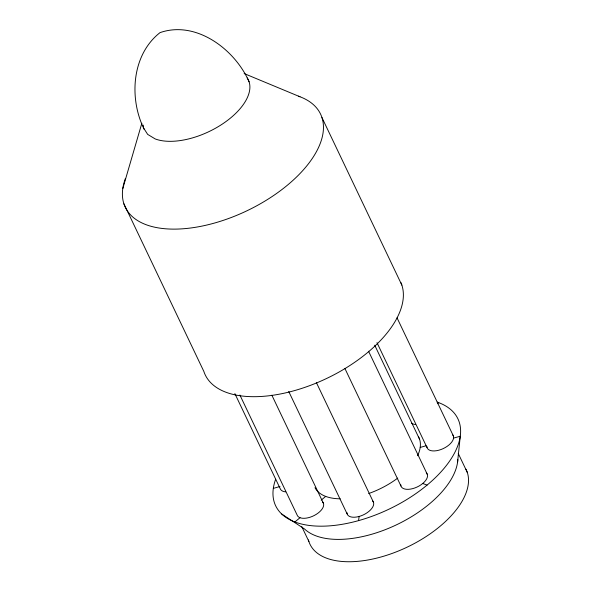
<?xml version="1.0" encoding="UTF-8"?>
<svg xmlns="http://www.w3.org/2000/svg" width="591" height="591" viewBox="0 0 591 591"><rect width="100%" height="100%" fill="white"/><g stroke="black" fill="none" stroke-linecap="round" stroke-linejoin="round"><path stroke-width="0.89" d="M457.56 462.31L460.256 436.239L453.578 438.101M358.552 520.619L359.143 516.453M122.78 188.618L141.847 123.26M294.879 521.971L300.014 517.709M321.201 500.134L325.7 496.403M437.421 403.712L438.707 402.641M273.323 488.373L280.001 486.511M420.201 447.417L426.037 445.784M422.75 483.482L427.057 485.108M244.142 73.55L299.977 96.761M281.73 514.037L304.535 528.989A86.545 44.443 -25.5 0 0 393.569 526.167A86.545 44.443 -25.5 0 0 457.826 459.554M249.092 81.817C235.026 49.511 196.168 20.028 160.013 32.631C131.52 54.911 128.904 98.771 144.256 129.488M321.94 117.543L401.865 285.106M397.034 317.84L453.43 436.077M458.239 453.445L467.311 472.475M376.984 342.669L427.027 447.579M374.716 345.21L419.595 439.298M368.562 351.239L427.345 474.47M344.945 368.577L400.942 485.979M316.333 382.473L373.519 502.372M288.733 391.478L347.116 513.875M271.86 395.194L323.491 503.436M239.894 395.039L297.081 514.938A14.428 7.41 -25.5 0 0 314.309 515.463A14.428 7.41 -25.5 0 0 322.435 501.796M301.787 526.618L308.894 541.511M234.878 393.621L280.149 488.543A14.428 7.41 -25.5 0 0 285.66 491.867M123.911 203.836L203.836 371.399A108.183 55.554 -25.5 0 0 322.656 380.308A108.183 55.554 -25.5 0 0 400.897 282.564M143.273 125.137L143.473 127.841L147.676 134.393L155.189 138.929A57.696 29.631 -25.5 0 0 222.386 124.036A57.696 29.631 -25.5 0 0 247.186 77.953M465.944 469.18A86.545 44.443 -25.5 0 1 403.727 548.736A86.545 44.443 -25.5 0 1 308.428 539.908M437.118 402.072A100.972 51.853 -25.5 0 1 389.27 509.036A100.972 51.853 -25.5 0 1 275.642 479.264M418.591 436.919A57.696 29.631 -25.5 0 1 417.578 455.698M397.765 478.075A57.696 29.631 -25.5 0 1 368.681 493.544M340.231 498.804A57.696 29.631 -25.5 0 1 314.988 487.693M426.296 472.83A14.428 7.41 -25.5 0 1 417.032 487.05A14.428 7.41 -25.5 0 1 400.735 484.657M372.47 500.732A14.428 7.41 -25.5 0 1 363.206 514.953A14.428 7.41 -25.5 0 1 346.917 512.56M452.381 434.437A14.428 7.41 -25.5 0 1 443.117 448.65A14.428 7.41 -25.5 0 1 426.82 446.264M415.599 424.508A14.428 7.41 -25.5 0 1 411.683 423.259M298.433 96.2A108.183 55.554 -25.5 0 1 246.624 210.935A108.183 55.554 -25.5 0 1 125.403 178.489"/></g></svg>
